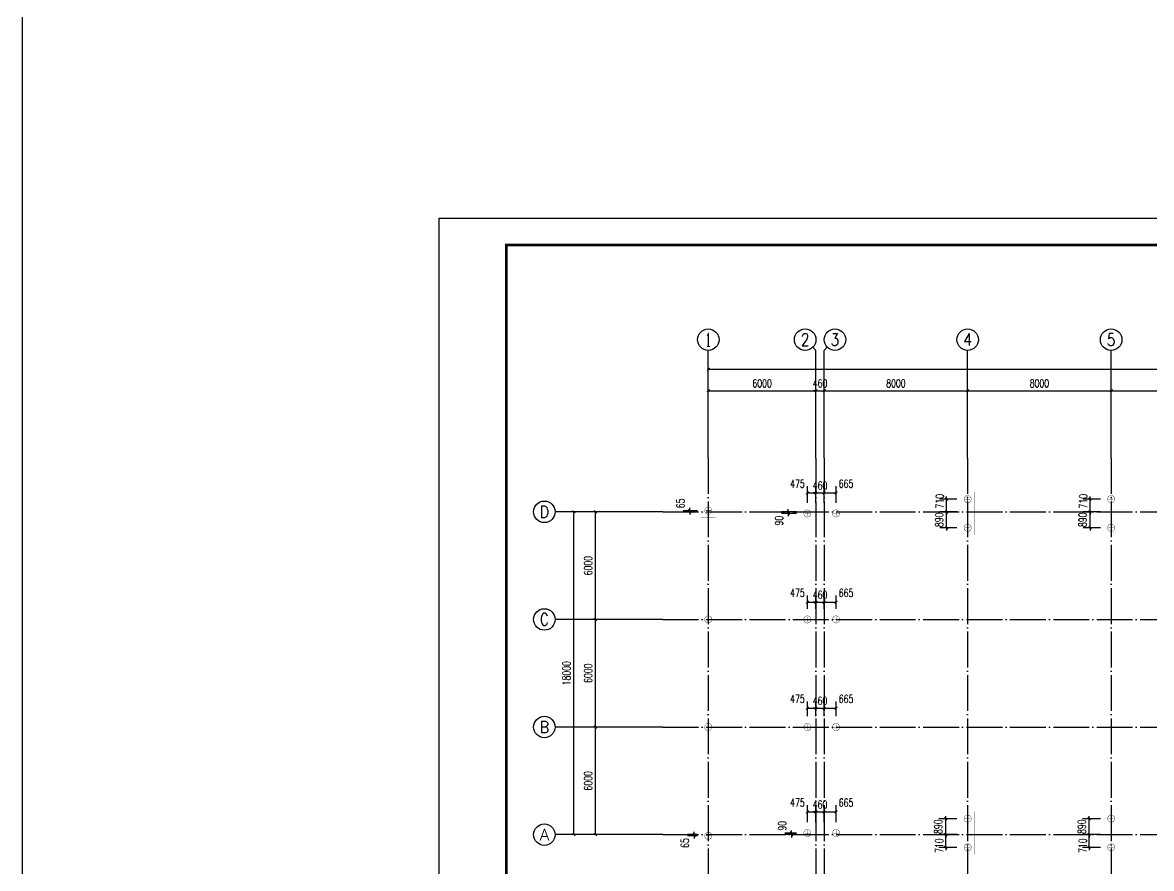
# Model space of a CAD drawing. Header units: millimetres. Extents: x 4533265 to 4958735, y 18976699 to 19555898.
# Drawn here: x 4533265 to 4596203, y 19432833 to 19479994 of the extents above; entities that cross this region are included whole.
import ezdxf
from ezdxf.enums import TextEntityAlignment as Align

# ---------------------------------------------------------------- set-up
doc = ezdxf.new("R2010")
doc.units = ezdxf.units.MM
doc.header["$LTSCALE"] = 1000
doc.header["$MEASUREMENT"] = 0
doc.linetypes.add('DASH', pattern=[0.35, 0.25, -0.1])
doc.linetypes.add('DOTE', pattern=[2.42, 2, -0.2, 0.02, -0.2])
doc.layers.get('Defpoints').update_dxf_attribs({"color": 1})
doc.layers.add('1506', color=2, linetype='Continuous', lineweight=18)
for name, color, linetype in [('1507', 6, 'Continuous'), ('3T_WOOD', 21, 'Continuous'), ('AXIS_TEXT', 7, 'Continuous'), ('AXIS_外部', 171, 'Continuous'), ('DOTE', 250, 'DOTE'), ('PUB_DIM', 161, 'Continuous'), ('TK', 4, 'Continuous')]:
    doc.layers.add(name, color=color, linetype=linetype)
doc.styles.add('_TCH_AXIS', font='COMPLEX', dxfattribs={"bigfont": 'GBCBIG'})
doc.styles.add('_TCH_DIM_T3', font='SIMPLEX', dxfattribs={"width": 0.705882, "bigfont": 'GBCBIG'})
doc.styles.add('COMPLEX', font='COMPLEX')
doc.dimstyles.new('_TCH_ARCH&&150', dxfattribs={"dimtxt": 446.25, "dimasz": 150, "dimexe": 375, "dimexo": 450, "dimgap": 189.375, "dimtad": 1, "dimdec": 0, "dimzin": 0, "dimdsep": 46, "dimtxsty": '_TCH_DIM_T3', "dimblk": 'ARCHTICK', "dimcen": 0.09, "dimclrt": 7, "dimazin": 2, "dimtfac": 1, "dimtdec": 0, "dimtix": 1, "dimtmove": 2, "dimatfit": 3, "dimfxl": 0, "dimtolj": 1, "dimtzin": 0, "dimarcsym": 0})

# ---------------------------------------------------------------- blocks, each defined once
blk = doc.blocks.new('GeYuanFrame_14610878', base_point=(18.76, 4.34))
at = {"layer": 'TK'}
blk.add_line((43.76, 414.34), (676.76, 414.34), dxfattribs=at)
blk.add_lwpolyline([(18.76, 424.34), (686.76, 424.34), (686.76, 4.34), (18.76, 4.34), (18.76, 424.34)], dxfattribs=at)
at = {"layer": 'TK', "const_width": 1}
blk.add_lwpolyline([(676.76, 414.34), (43.76, 414.34), (43.76, 14.34), (676.76, 14.34)], close=True, dxfattribs=at)
blk = doc.blocks.new('_ArchTick')
at = {"color": 0, "linetype": 'ByBlock', "const_width": 0.4}
blk.add_lwpolyline([(-0.5, -0.5), (0.5, 0.5)], dxfattribs=at)
blk = doc.blocks.new('*D380')
at = {"layer": 'Defpoints', "color": 0}
for p in [(4592732, 19434715), (4593807, 19434715), (4593807, 19434005)]:
    blk.add_point(p, dxfattribs=at)
at = {"layer": 'PUB_DIM', "color": 0, "lineweight": -2}
for p, q in [((4593357, 19434715), (4592357, 19434715)), ((4592732, 19434715), (4592732, 19434865)), ((4592732, 19434005), (4592732, 19434715)), ((4593357, 19434005), (4592357, 19434005)), ((4592732, 19434005), (4592732, 19433855))]:
    blk.add_line(p, q, dxfattribs=at)
at = {"layer": 'PUB_DIM', "color": 0, "lineweight": -2, "xscale": 150, "yscale": 150, "zscale": 150}
for p, rotation in [((4592732, 19434715), 270), ((4592732, 19434005), 90)]:
    blk.add_blockref('_ArchTick', p, dxfattribs=dict(at, rotation=rotation))
at = {"layer": 'PUB_DIM', "color": 7, "insert": (4592371, 19434099), "char_height": 446.2, "attachment_point": 5, "rotation": 90, "style": '_TCH_DIM_T3'}
blk.add_mtext('\\A1;710', dxfattribs=at)
blk = doc.blocks.new('*D381')
at = {"layer": 'Defpoints', "color": 0}
for p in [(4592732, 19435605), (4593807, 19435605), (4593807, 19434715)]:
    blk.add_point(p, dxfattribs=at)
at = {"layer": 'PUB_DIM', "color": 0, "lineweight": -2}
for p, q in [((4592732, 19435605), (4592732, 19435755)), ((4593357, 19435605), (4592357, 19435605)), ((4592732, 19434715), (4592732, 19435605)), ((4593357, 19434715), (4592357, 19434715)), ((4592732, 19434715), (4592732, 19434565))]:
    blk.add_line(p, q, dxfattribs=at)
at = {"layer": 'PUB_DIM', "color": 0, "lineweight": -2, "xscale": 150, "yscale": 150, "zscale": 150}
for p, rotation in [((4592732, 19435605), 270), ((4592732, 19434715), 90)]:
    blk.add_blockref('_ArchTick', p, dxfattribs=dict(at, rotation=rotation))
at = {"layer": 'PUB_DIM', "color": 7, "insert": (4592319, 19435160), "char_height": 446.2, "attachment_point": 5, "rotation": 90, "style": '_TCH_DIM_T3'}
blk.add_mtext('\\A1;890', dxfattribs=at)
blk = doc.blocks.new('*D382')
at = {"layer": 'Defpoints', "color": 0}
for p in [(4592781, 19452715), (4593807, 19452715), (4593807, 19451825)]:
    blk.add_point(p, dxfattribs=at)
at = {"layer": 'PUB_DIM', "color": 0, "lineweight": -2}
for p, q in [((4593357, 19452715), (4592406, 19452715)), ((4592781, 19452715), (4592781, 19452865)), ((4592781, 19451825), (4592781, 19452715)), ((4593357, 19451825), (4592406, 19451825)), ((4592781, 19451825), (4592781, 19451675))]:
    blk.add_line(p, q, dxfattribs=at)
at = {"layer": 'PUB_DIM', "color": 0, "lineweight": -2, "xscale": 150, "yscale": 150, "zscale": 150}
for p, rotation in [((4592781, 19452715), 270), ((4592781, 19451825), 90)]:
    blk.add_blockref('_ArchTick', p, dxfattribs=dict(at, rotation=rotation))
at = {"layer": 'PUB_DIM', "color": 7, "insert": (4592368, 19452270), "char_height": 446.2, "attachment_point": 5, "rotation": 90, "style": '_TCH_DIM_T3'}
blk.add_mtext('\\A1;890', dxfattribs=at)
blk = doc.blocks.new('*D383')
at = {"layer": 'Defpoints', "color": 0}
for p in [(4592781, 19453425), (4593807, 19453425), (4593807, 19452715)]:
    blk.add_point(p, dxfattribs=at)
at = {"layer": 'PUB_DIM', "color": 0, "lineweight": -2}
for p, q in [((4593357, 19453425), (4592406, 19453425)), ((4592781, 19453425), (4592781, 19453575)), ((4592781, 19452715), (4592781, 19453425)), ((4593357, 19452715), (4592406, 19452715)), ((4592781, 19452715), (4592781, 19452565))]:
    blk.add_line(p, q, dxfattribs=at)
at = {"layer": 'PUB_DIM', "color": 0, "lineweight": -2, "xscale": 150, "yscale": 150, "zscale": 150}
for p, rotation in [((4592781, 19453425), 270), ((4592781, 19452715), 90)]:
    blk.add_blockref('_ArchTick', p, dxfattribs=dict(at, rotation=rotation))
at = {"layer": 'PUB_DIM', "color": 7, "insert": (4592399, 19453308), "char_height": 446.2, "attachment_point": 5, "rotation": 90, "style": '_TCH_DIM_T3'}
blk.add_mtext('\\A1;710', dxfattribs=at)
blk = doc.blocks.new('*D384')
at = {"layer": 'Defpoints', "color": 0}
for p in [(4584732, 19434715), (4585807, 19434715), (4585807, 19434005)]:
    blk.add_point(p, dxfattribs=at)
at = {"layer": 'PUB_DIM', "color": 0, "lineweight": -2}
for p, q in [((4585357, 19434715), (4584357, 19434715)), ((4584732, 19434715), (4584732, 19434865)), ((4584732, 19434005), (4584732, 19434715)), ((4585357, 19434005), (4584357, 19434005)), ((4584732, 19434005), (4584732, 19433855))]:
    blk.add_line(p, q, dxfattribs=at)
at = {"layer": 'PUB_DIM', "color": 0, "lineweight": -2, "xscale": 150, "yscale": 150, "zscale": 150}
for p, rotation in [((4584732, 19434715), 270), ((4584732, 19434005), 90)]:
    blk.add_blockref('_ArchTick', p, dxfattribs=dict(at, rotation=rotation))
at = {"layer": 'PUB_DIM', "color": 7, "insert": (4584371, 19434099), "char_height": 446.2, "attachment_point": 5, "rotation": 90, "style": '_TCH_DIM_T3'}
blk.add_mtext('\\A1;710', dxfattribs=at)
blk = doc.blocks.new('*D385')
at = {"layer": 'Defpoints', "color": 0}
for p in [(4584732, 19435605), (4585807, 19435605), (4585807, 19434715)]:
    blk.add_point(p, dxfattribs=at)
at = {"layer": 'PUB_DIM', "color": 0, "lineweight": -2}
for p, q in [((4584732, 19435605), (4584732, 19435755)), ((4585357, 19435605), (4584357, 19435605)), ((4584732, 19434715), (4584732, 19435605)), ((4585357, 19434715), (4584357, 19434715)), ((4584732, 19434715), (4584732, 19434565))]:
    blk.add_line(p, q, dxfattribs=at)
at = {"layer": 'PUB_DIM', "color": 0, "lineweight": -2, "xscale": 150, "yscale": 150, "zscale": 150}
for p, rotation in [((4584732, 19435605), 270), ((4584732, 19434715), 90)]:
    blk.add_blockref('_ArchTick', p, dxfattribs=dict(at, rotation=rotation))
at = {"layer": 'PUB_DIM', "color": 7, "insert": (4584319, 19435160), "char_height": 446.2, "attachment_point": 5, "rotation": 90, "style": '_TCH_DIM_T3'}
blk.add_mtext('\\A1;890', dxfattribs=at)
blk = doc.blocks.new('*D386')
at = {"layer": 'Defpoints', "color": 0}
for p in [(4584781, 19452715), (4585807, 19452715), (4585807, 19451825)]:
    blk.add_point(p, dxfattribs=at)
at = {"layer": 'PUB_DIM', "color": 0, "lineweight": -2}
for p, q in [((4585357, 19452715), (4584406, 19452715)), ((4584781, 19452715), (4584781, 19452865)), ((4584781, 19451825), (4584781, 19452715)), ((4585357, 19451825), (4584406, 19451825)), ((4584781, 19451825), (4584781, 19451675))]:
    blk.add_line(p, q, dxfattribs=at)
at = {"layer": 'PUB_DIM', "color": 0, "lineweight": -2, "xscale": 150, "yscale": 150, "zscale": 150}
for p, rotation in [((4584781, 19452715), 270), ((4584781, 19451825), 90)]:
    blk.add_blockref('_ArchTick', p, dxfattribs=dict(at, rotation=rotation))
at = {"layer": 'PUB_DIM', "color": 7, "insert": (4584368, 19452270), "char_height": 446.2, "attachment_point": 5, "rotation": 90, "style": '_TCH_DIM_T3'}
blk.add_mtext('\\A1;890', dxfattribs=at)
blk = doc.blocks.new('*D387')
at = {"layer": 'Defpoints', "color": 0}
for p in [(4584781, 19453425), (4585807, 19453425), (4585807, 19452715)]:
    blk.add_point(p, dxfattribs=at)
at = {"layer": 'PUB_DIM', "color": 0, "lineweight": -2}
for p, q in [((4585357, 19453425), (4584406, 19453425)), ((4584781, 19453425), (4584781, 19453575)), ((4584781, 19452715), (4584781, 19453425)), ((4585357, 19452715), (4584406, 19452715)), ((4584781, 19452715), (4584781, 19452565))]:
    blk.add_line(p, q, dxfattribs=at)
at = {"layer": 'PUB_DIM', "color": 0, "lineweight": -2, "xscale": 150, "yscale": 150, "zscale": 150}
for p, rotation in [((4584781, 19453425), 270), ((4584781, 19452715), 90)]:
    blk.add_blockref('_ArchTick', p, dxfattribs=dict(at, rotation=rotation))
at = {"layer": 'PUB_DIM', "color": 7, "insert": (4584399, 19453308), "char_height": 446.2, "attachment_point": 5, "rotation": 90, "style": '_TCH_DIM_T3'}
blk.add_mtext('\\A1;710', dxfattribs=at)
blk = doc.blocks.new('*D388')
at = {"layer": 'Defpoints', "color": 0}
for p in [(4576138, 19434805), (4576872, 19434805), (4576872, 19434715)]:
    blk.add_point(p, dxfattribs=at)
at = {"layer": 'PUB_DIM', "color": 0, "lineweight": -2}
for p, q in [((4576422, 19434805), (4575763, 19434805)), ((4576422, 19434715), (4575763, 19434715)), ((4576138, 19434805), (4576138, 19434955)), ((4576138, 19434715), (4576138, 19434805)), ((4576138, 19434715), (4576138, 19434565))]:
    blk.add_line(p, q, dxfattribs=at)
at = {"layer": 'PUB_DIM', "color": 0, "lineweight": -2, "xscale": 150, "yscale": 150, "zscale": 150}
for p, rotation in [((4576138, 19434805), 270), ((4576138, 19434715), 90)]:
    blk.add_blockref('_ArchTick', p, dxfattribs=dict(at, rotation=rotation))
at = {"layer": 'PUB_DIM', "color": 7, "insert": (4575621, 19435210), "char_height": 446.2, "attachment_point": 5, "rotation": 90, "style": '_TCH_DIM_T3'}
blk.add_mtext('\\A1;90', dxfattribs=at)
blk = doc.blocks.new('*D389')
at = {"layer": 'Defpoints', "color": 0}
for p in [(4577497, 19435983), (4577022, 19434955), (4577497, 19434955)]:
    blk.add_point(p, dxfattribs=at)
at = {"layer": 'PUB_DIM', "color": 0, "lineweight": -2}
for p, q in [((4577022, 19435405), (4577022, 19436358)), ((4577497, 19435405), (4577497, 19436358)), ((4577022, 19435983), (4577497, 19435983))]:
    blk.add_line(p, q, dxfattribs=at)
at = {"layer": 'PUB_DIM', "color": 0, "lineweight": -2, "xscale": 150, "yscale": 150, "zscale": 150, "rotation": 180}
blk.add_blockref('_ArchTick', (4577022, 19435983), dxfattribs=at)
at = {"layer": 'PUB_DIM', "color": 0, "lineweight": -2, "xscale": 150, "yscale": 150, "zscale": 150}
blk.add_blockref('_ArchTick', (4577497, 19435983), dxfattribs=at)
at = {"layer": 'PUB_DIM', "color": 7, "insert": (4576467, 19436500), "char_height": 446.2, "attachment_point": 5, "style": '_TCH_DIM_T3'}
blk.add_mtext('\\A1;475', dxfattribs=at)
blk = doc.blocks.new('*D390')
at = {"layer": 'Defpoints', "color": 0}
for p in [(4577957, 19435983), (4577497, 19434955), (4577957, 19434955)]:
    blk.add_point(p, dxfattribs=at)
at = {"layer": 'PUB_DIM', "color": 0, "lineweight": -2}
for p, q in [((4577497, 19435405), (4577497, 19436358)), ((4577957, 19435405), (4577957, 19436358)), ((4577497, 19435983), (4577347, 19435983)), ((4577497, 19435983), (4577957, 19435983)), ((4577957, 19435983), (4578107, 19435983))]:
    blk.add_line(p, q, dxfattribs=at)
at = {"layer": 'PUB_DIM', "color": 0, "lineweight": -2, "xscale": 150, "yscale": 150, "zscale": 150}
blk.add_blockref('_ArchTick', (4577497, 19435983), dxfattribs=at)
at = {"layer": 'PUB_DIM', "color": 0, "lineweight": -2, "xscale": 150, "yscale": 150, "zscale": 150, "rotation": 180}
blk.add_blockref('_ArchTick', (4577957, 19435983), dxfattribs=at)
at = {"layer": 'PUB_DIM', "color": 7, "insert": (4577727, 19436395), "char_height": 446.2, "attachment_point": 5, "style": '_TCH_DIM_T3'}
blk.add_mtext('\\A1;460', dxfattribs=at)
blk = doc.blocks.new('*D391')
at = {"layer": 'Defpoints', "color": 0}
for p in [(4578622, 19435983), (4577957, 19434955), (4578622, 19434955)]:
    blk.add_point(p, dxfattribs=at)
at = {"layer": 'PUB_DIM', "color": 0, "lineweight": -2}
for p, q in [((4577957, 19435405), (4577957, 19436358)), ((4578622, 19435405), (4578622, 19436358)), ((4577957, 19435983), (4578622, 19435983))]:
    blk.add_line(p, q, dxfattribs=at)
at = {"layer": 'PUB_DIM', "color": 0, "lineweight": -2, "xscale": 150, "yscale": 150, "zscale": 150, "rotation": 180}
blk.add_blockref('_ArchTick', (4577957, 19435983), dxfattribs=at)
at = {"layer": 'PUB_DIM', "color": 0, "lineweight": -2, "xscale": 150, "yscale": 150, "zscale": 150}
blk.add_blockref('_ArchTick', (4578622, 19435983), dxfattribs=at)
at = {"layer": 'PUB_DIM', "color": 7, "insert": (4579177, 19436500), "char_height": 446.2, "attachment_point": 5, "style": '_TCH_DIM_T3'}
blk.add_mtext('\\A1;665', dxfattribs=at)
blk = doc.blocks.new('*D392')
at = {"layer": 'Defpoints', "color": 0}
for p in [(4577497, 19441765), (4577022, 19440865), (4577497, 19440865)]:
    blk.add_point(p, dxfattribs=at)
at = {"layer": 'PUB_DIM', "color": 0, "lineweight": -2}
for p, q in [((4577022, 19441315), (4577022, 19442140)), ((4577497, 19441315), (4577497, 19442140)), ((4577022, 19441765), (4577497, 19441765))]:
    blk.add_line(p, q, dxfattribs=at)
at = {"layer": 'PUB_DIM', "color": 0, "lineweight": -2, "xscale": 150, "yscale": 150, "zscale": 150, "rotation": 180}
blk.add_blockref('_ArchTick', (4577022, 19441765), dxfattribs=at)
at = {"layer": 'PUB_DIM', "color": 0, "lineweight": -2, "xscale": 150, "yscale": 150, "zscale": 150}
blk.add_blockref('_ArchTick', (4577497, 19441765), dxfattribs=at)
at = {"layer": 'PUB_DIM', "color": 7, "insert": (4576467, 19442282), "char_height": 446.2, "attachment_point": 5, "style": '_TCH_DIM_T3'}
blk.add_mtext('\\A1;475', dxfattribs=at)
blk = doc.blocks.new('*D393')
at = {"layer": 'Defpoints', "color": 0}
for p in [(4577957, 19441765), (4577497, 19440865), (4577957, 19440865)]:
    blk.add_point(p, dxfattribs=at)
at = {"layer": 'PUB_DIM', "color": 0, "lineweight": -2}
for p, q in [((4577497, 19441315), (4577497, 19442140)), ((4577957, 19441315), (4577957, 19442140)), ((4577497, 19441765), (4577347, 19441765)), ((4577497, 19441765), (4577957, 19441765)), ((4577957, 19441765), (4578107, 19441765))]:
    blk.add_line(p, q, dxfattribs=at)
at = {"layer": 'PUB_DIM', "color": 0, "lineweight": -2, "xscale": 150, "yscale": 150, "zscale": 150}
blk.add_blockref('_ArchTick', (4577497, 19441765), dxfattribs=at)
at = {"layer": 'PUB_DIM', "color": 0, "lineweight": -2, "xscale": 150, "yscale": 150, "zscale": 150, "rotation": 180}
blk.add_blockref('_ArchTick', (4577957, 19441765), dxfattribs=at)
at = {"layer": 'PUB_DIM', "color": 7, "insert": (4577727, 19442177), "char_height": 446.2, "attachment_point": 5, "style": '_TCH_DIM_T3'}
blk.add_mtext('\\A1;460', dxfattribs=at)
blk = doc.blocks.new('*D394')
at = {"layer": 'Defpoints', "color": 0}
for p in [(4578622, 19441765), (4577957, 19440865), (4578622, 19440865)]:
    blk.add_point(p, dxfattribs=at)
at = {"layer": 'PUB_DIM', "color": 0, "lineweight": -2}
for p, q in [((4577957, 19441315), (4577957, 19442140)), ((4578622, 19441315), (4578622, 19442140)), ((4577957, 19441765), (4578622, 19441765))]:
    blk.add_line(p, q, dxfattribs=at)
at = {"layer": 'PUB_DIM', "color": 0, "lineweight": -2, "xscale": 150, "yscale": 150, "zscale": 150, "rotation": 180}
blk.add_blockref('_ArchTick', (4577957, 19441765), dxfattribs=at)
at = {"layer": 'PUB_DIM', "color": 0, "lineweight": -2, "xscale": 150, "yscale": 150, "zscale": 150}
blk.add_blockref('_ArchTick', (4578622, 19441765), dxfattribs=at)
at = {"layer": 'PUB_DIM', "color": 7, "insert": (4579177, 19442282), "char_height": 446.2, "attachment_point": 5, "style": '_TCH_DIM_T3'}
blk.add_mtext('\\A1;665', dxfattribs=at)
blk = doc.blocks.new('*D395')
at = {"layer": 'Defpoints', "color": 0}
for p in [(4577497, 19447675), (4577022, 19446865), (4577497, 19446865)]:
    blk.add_point(p, dxfattribs=at)
at = {"layer": 'PUB_DIM', "color": 0, "lineweight": -2}
for p, q in [((4577022, 19447315), (4577022, 19448050)), ((4577022, 19447675), (4577497, 19447675)), ((4577497, 19447315), (4577497, 19448050))]:
    blk.add_line(p, q, dxfattribs=at)
at = {"layer": 'PUB_DIM', "color": 0, "lineweight": -2, "xscale": 150, "yscale": 150, "zscale": 150, "rotation": 180}
blk.add_blockref('_ArchTick', (4577022, 19447675), dxfattribs=at)
at = {"layer": 'PUB_DIM', "color": 0, "lineweight": -2, "xscale": 150, "yscale": 150, "zscale": 150}
blk.add_blockref('_ArchTick', (4577497, 19447675), dxfattribs=at)
at = {"layer": 'PUB_DIM', "color": 7, "insert": (4576467, 19448193), "char_height": 446.2, "attachment_point": 5, "style": '_TCH_DIM_T3'}
blk.add_mtext('\\A1;475', dxfattribs=at)
blk = doc.blocks.new('*D396')
at = {"layer": 'Defpoints', "color": 0}
for p in [(4577957, 19447675), (4577497, 19446865), (4577957, 19446865)]:
    blk.add_point(p, dxfattribs=at)
at = {"layer": 'PUB_DIM', "color": 0, "lineweight": -2}
for p, q in [((4577497, 19447675), (4577347, 19447675)), ((4577497, 19447315), (4577497, 19448050)), ((4577497, 19447675), (4577957, 19447675)), ((4577957, 19447315), (4577957, 19448050)), ((4577957, 19447675), (4578107, 19447675))]:
    blk.add_line(p, q, dxfattribs=at)
at = {"layer": 'PUB_DIM', "color": 0, "lineweight": -2, "xscale": 150, "yscale": 150, "zscale": 150}
blk.add_blockref('_ArchTick', (4577497, 19447675), dxfattribs=at)
at = {"layer": 'PUB_DIM', "color": 0, "lineweight": -2, "xscale": 150, "yscale": 150, "zscale": 150, "rotation": 180}
blk.add_blockref('_ArchTick', (4577957, 19447675), dxfattribs=at)
at = {"layer": 'PUB_DIM', "color": 7, "insert": (4577727, 19448088), "char_height": 446.2, "attachment_point": 5, "style": '_TCH_DIM_T3'}
blk.add_mtext('\\A1;460', dxfattribs=at)
blk = doc.blocks.new('*D397')
at = {"layer": 'Defpoints', "color": 0}
for p in [(4578622, 19447675), (4577957, 19446865), (4578622, 19446865)]:
    blk.add_point(p, dxfattribs=at)
at = {"layer": 'PUB_DIM', "color": 0, "lineweight": -2}
for p, q in [((4577957, 19447315), (4577957, 19448050)), ((4577957, 19447675), (4578622, 19447675)), ((4578622, 19447315), (4578622, 19448050))]:
    blk.add_line(p, q, dxfattribs=at)
at = {"layer": 'PUB_DIM', "color": 0, "lineweight": -2, "xscale": 150, "yscale": 150, "zscale": 150, "rotation": 180}
blk.add_blockref('_ArchTick', (4577957, 19447675), dxfattribs=at)
at = {"layer": 'PUB_DIM', "color": 0, "lineweight": -2, "xscale": 150, "yscale": 150, "zscale": 150}
blk.add_blockref('_ArchTick', (4578622, 19447675), dxfattribs=at)
at = {"layer": 'PUB_DIM', "color": 7, "insert": (4579177, 19448193), "char_height": 446.2, "attachment_point": 5, "style": '_TCH_DIM_T3'}
blk.add_mtext('\\A1;665', dxfattribs=at)
blk = doc.blocks.new('*D398')
at = {"layer": 'Defpoints', "color": 0}
for p in [(4577497, 19453768), (4577022, 19452775), (4577497, 19452775)]:
    blk.add_point(p, dxfattribs=at)
at = {"layer": 'PUB_DIM', "color": 0, "lineweight": -2}
for p, q in [((4577022, 19453225), (4577022, 19454143)), ((4577497, 19453225), (4577497, 19454143)), ((4577022, 19453768), (4577497, 19453768))]:
    blk.add_line(p, q, dxfattribs=at)
at = {"layer": 'PUB_DIM', "color": 0, "lineweight": -2, "xscale": 150, "yscale": 150, "zscale": 150, "rotation": 180}
blk.add_blockref('_ArchTick', (4577022, 19453768), dxfattribs=at)
at = {"layer": 'PUB_DIM', "color": 0, "lineweight": -2, "xscale": 150, "yscale": 150, "zscale": 150}
blk.add_blockref('_ArchTick', (4577497, 19453768), dxfattribs=at)
at = {"layer": 'PUB_DIM', "color": 7, "insert": (4576467, 19454285), "char_height": 446.2, "attachment_point": 5, "style": '_TCH_DIM_T3'}
blk.add_mtext('\\A1;475', dxfattribs=at)
blk = doc.blocks.new('*D399')
at = {"layer": 'Defpoints', "color": 0}
for p in [(4577957, 19453768), (4577497, 19452775), (4577957, 19452775)]:
    blk.add_point(p, dxfattribs=at)
at = {"layer": 'PUB_DIM', "color": 0, "lineweight": -2}
for p, q in [((4577497, 19453225), (4577497, 19454143)), ((4577957, 19453225), (4577957, 19454143)), ((4577497, 19453768), (4577347, 19453768)), ((4577497, 19453768), (4577957, 19453768)), ((4577957, 19453768), (4578107, 19453768))]:
    blk.add_line(p, q, dxfattribs=at)
at = {"layer": 'PUB_DIM', "color": 0, "lineweight": -2, "xscale": 150, "yscale": 150, "zscale": 150}
blk.add_blockref('_ArchTick', (4577497, 19453768), dxfattribs=at)
at = {"layer": 'PUB_DIM', "color": 0, "lineweight": -2, "xscale": 150, "yscale": 150, "zscale": 150, "rotation": 180}
blk.add_blockref('_ArchTick', (4577957, 19453768), dxfattribs=at)
at = {"layer": 'PUB_DIM', "color": 7, "insert": (4577727, 19454180), "char_height": 446.2, "attachment_point": 5, "style": '_TCH_DIM_T3'}
blk.add_mtext('\\A1;460', dxfattribs=at)
blk = doc.blocks.new('*D400')
at = {"layer": 'Defpoints', "color": 0}
for p in [(4578622, 19453768), (4577957, 19452775), (4578622, 19452775)]:
    blk.add_point(p, dxfattribs=at)
at = {"layer": 'PUB_DIM', "color": 0, "lineweight": -2}
for p, q in [((4577957, 19453225), (4577957, 19454143)), ((4578622, 19453225), (4578622, 19454143)), ((4577957, 19453768), (4578622, 19453768))]:
    blk.add_line(p, q, dxfattribs=at)
at = {"layer": 'PUB_DIM', "color": 0, "lineweight": -2, "xscale": 150, "yscale": 150, "zscale": 150, "rotation": 180}
blk.add_blockref('_ArchTick', (4577957, 19453768), dxfattribs=at)
at = {"layer": 'PUB_DIM', "color": 0, "lineweight": -2, "xscale": 150, "yscale": 150, "zscale": 150}
blk.add_blockref('_ArchTick', (4578622, 19453768), dxfattribs=at)
at = {"layer": 'PUB_DIM', "color": 7, "insert": (4579177, 19454285), "char_height": 446.2, "attachment_point": 5, "style": '_TCH_DIM_T3'}
blk.add_mtext('\\A1;665', dxfattribs=at)
blk = doc.blocks.new('*D401')
at = {"layer": 'Defpoints', "color": 0}
for p in [(4575959, 19452715), (4576872, 19452715), (4576872, 19452625)]:
    blk.add_point(p, dxfattribs=at)
at = {"layer": 'PUB_DIM', "color": 0, "lineweight": -2}
for p, q in [((4576422, 19452715), (4575584, 19452715)), ((4575959, 19452715), (4575959, 19452865)), ((4575959, 19452625), (4575959, 19452715)), ((4576422, 19452625), (4575584, 19452625)), ((4575959, 19452625), (4575959, 19452475))]:
    blk.add_line(p, q, dxfattribs=at)
at = {"layer": 'PUB_DIM', "color": 0, "lineweight": -2, "xscale": 150, "yscale": 150, "zscale": 150}
for p, rotation in [((4575959, 19452715), 270), ((4575959, 19452625), 90)]:
    blk.add_blockref('_ArchTick', p, dxfattribs=dict(at, rotation=rotation))
at = {"layer": 'PUB_DIM', "color": 7, "insert": (4575441, 19452220), "char_height": 446.2, "attachment_point": 5, "rotation": 90, "style": '_TCH_DIM_T3'}
blk.add_mtext('\\A1;90', dxfattribs=at)
blk = doc.blocks.new('*D402')
at = {"layer": 'Defpoints', "color": 0}
for p in [(4570463, 19452780), (4571347, 19452780), (4571347, 19452715)]:
    blk.add_point(p, dxfattribs=at)
at = {"layer": 'PUB_DIM', "color": 0, "lineweight": -2}
for p, q in [((4570897, 19452780), (4570088, 19452780)), ((4570897, 19452715), (4570088, 19452715)), ((4570463, 19452780), (4570463, 19452930)), ((4570463, 19452715), (4570463, 19452780)), ((4570463, 19452715), (4570463, 19452565))]:
    blk.add_line(p, q, dxfattribs=at)
at = {"layer": 'PUB_DIM', "color": 0, "lineweight": -2, "xscale": 150, "yscale": 150, "zscale": 150}
for p, rotation in [((4570463, 19452780), 270), ((4570463, 19452715), 90)]:
    blk.add_blockref('_ArchTick', p, dxfattribs=dict(at, rotation=rotation))
at = {"layer": 'PUB_DIM', "color": 7, "insert": (4569945, 19453185), "char_height": 446.2, "attachment_point": 5, "rotation": 90, "style": '_TCH_DIM_T3'}
blk.add_mtext('\\A1;65', dxfattribs=at)
blk = doc.blocks.new('*D403')
at = {"layer": 'Defpoints', "color": 0}
for p in [(4570706, 19434715), (4571347, 19434715), (4571347, 19434650)]:
    blk.add_point(p, dxfattribs=at)
at = {"layer": 'PUB_DIM', "color": 0, "lineweight": -2}
for p, q in [((4570897, 19434715), (4570331, 19434715)), ((4570897, 19434650), (4570331, 19434650)), ((4570706, 19434715), (4570706, 19434865)), ((4570706, 19434650), (4570706, 19434715)), ((4570706, 19434650), (4570706, 19434500))]:
    blk.add_line(p, q, dxfattribs=at)
at = {"layer": 'PUB_DIM', "color": 0, "lineweight": -2, "xscale": 150, "yscale": 150, "zscale": 150}
for p, rotation in [((4570706, 19434715), 270), ((4570706, 19434650), 90)]:
    blk.add_blockref('_ArchTick', p, dxfattribs=dict(at, rotation=rotation))
at = {"layer": 'PUB_DIM', "color": 7, "insert": (4570189, 19434245), "char_height": 446.2, "attachment_point": 5, "rotation": 90, "style": '_TCH_DIM_T3'}
blk.add_mtext('\\A1;65', dxfattribs=at)
blk = doc.blocks.new('*D404')
at = {"layer": 'AXIS_外部', "color": 0, "lineweight": -2}
for p, q in [((4571497, 19456165), (4571497, 19459840)), ((4577497, 19456165), (4577497, 19459840)), ((4571497, 19459465), (4577497, 19459465))]:
    blk.add_line(p, q, dxfattribs=at)
at = {"layer": 'Defpoints', "color": 0}
for p in [(4577497, 19459465), (4571497, 19455715), (4577497, 19455715)]:
    blk.add_point(p, dxfattribs=at)
at = {"layer": 'AXIS_外部', "color": 0, "lineweight": -2, "xscale": 150, "yscale": 150, "zscale": 150, "rotation": 180}
blk.add_blockref('_ArchTick', (4571497, 19459465), dxfattribs=at)
at = {"layer": 'AXIS_外部', "color": 0, "lineweight": -2, "xscale": 150, "yscale": 150, "zscale": 150}
blk.add_blockref('_ArchTick', (4577497, 19459465), dxfattribs=at)
at = {"layer": 'AXIS_外部', "color": 7, "insert": (4574497, 19459878), "char_height": 446.2, "attachment_point": 5, "style": '_TCH_DIM_T3'}
blk.add_mtext('\\A1;6000', dxfattribs=at)
blk = doc.blocks.new('*D405')
at = {"layer": 'AXIS_外部', "color": 0, "lineweight": -2}
for p, q in [((4577497, 19456165), (4577497, 19459840)), ((4577957, 19456165), (4577957, 19459840)), ((4577497, 19459465), (4577347, 19459465)), ((4577497, 19459465), (4577957, 19459465)), ((4577957, 19459465), (4578107, 19459465))]:
    blk.add_line(p, q, dxfattribs=at)
at = {"layer": 'Defpoints', "color": 0}
for p in [(4577957, 19459465), (4577497, 19455715), (4577957, 19455715)]:
    blk.add_point(p, dxfattribs=at)
at = {"layer": 'AXIS_外部', "color": 0, "lineweight": -2, "xscale": 150, "yscale": 150, "zscale": 150}
blk.add_blockref('_ArchTick', (4577497, 19459465), dxfattribs=at)
at = {"layer": 'AXIS_外部', "color": 0, "lineweight": -2, "xscale": 150, "yscale": 150, "zscale": 150, "rotation": 180}
blk.add_blockref('_ArchTick', (4577957, 19459465), dxfattribs=at)
at = {"layer": 'AXIS_外部', "color": 7, "insert": (4577727, 19459878), "char_height": 446.2, "attachment_point": 5, "style": '_TCH_DIM_T3'}
blk.add_mtext('\\A1;460', dxfattribs=at)
blk = doc.blocks.new('*D406')
at = {"layer": 'AXIS_外部', "color": 0, "lineweight": -2}
for p, q in [((4577957, 19456165), (4577957, 19459840)), ((4585957, 19456165), (4585957, 19459840)), ((4577957, 19459465), (4585957, 19459465))]:
    blk.add_line(p, q, dxfattribs=at)
at = {"layer": 'Defpoints', "color": 0}
for p in [(4585957, 19459465), (4577957, 19455715), (4585957, 19455715)]:
    blk.add_point(p, dxfattribs=at)
at = {"layer": 'AXIS_外部', "color": 0, "lineweight": -2, "xscale": 150, "yscale": 150, "zscale": 150, "rotation": 180}
blk.add_blockref('_ArchTick', (4577957, 19459465), dxfattribs=at)
at = {"layer": 'AXIS_外部', "color": 0, "lineweight": -2, "xscale": 150, "yscale": 150, "zscale": 150}
blk.add_blockref('_ArchTick', (4585957, 19459465), dxfattribs=at)
at = {"layer": 'AXIS_外部', "color": 7, "insert": (4581957, 19459878), "char_height": 446.2, "attachment_point": 5, "style": '_TCH_DIM_T3'}
blk.add_mtext('\\A1;8000', dxfattribs=at)
blk = doc.blocks.new('*D407')
at = {"layer": 'AXIS_外部', "color": 0, "lineweight": -2}
for p, q in [((4585957, 19456165), (4585957, 19459840)), ((4593957, 19456165), (4593957, 19459840)), ((4585957, 19459465), (4593957, 19459465))]:
    blk.add_line(p, q, dxfattribs=at)
at = {"layer": 'Defpoints', "color": 0}
for p in [(4593957, 19459465), (4585957, 19455715), (4593957, 19455715)]:
    blk.add_point(p, dxfattribs=at)
at = {"layer": 'AXIS_外部', "color": 0, "lineweight": -2, "xscale": 150, "yscale": 150, "zscale": 150, "rotation": 180}
blk.add_blockref('_ArchTick', (4585957, 19459465), dxfattribs=at)
at = {"layer": 'AXIS_外部', "color": 0, "lineweight": -2, "xscale": 150, "yscale": 150, "zscale": 150}
blk.add_blockref('_ArchTick', (4593957, 19459465), dxfattribs=at)
at = {"layer": 'AXIS_外部', "color": 7, "insert": (4589957, 19459878), "char_height": 446.2, "attachment_point": 5, "style": '_TCH_DIM_T3'}
blk.add_mtext('\\A1;8000', dxfattribs=at)
blk = doc.blocks.new('*D408')
at = {"layer": 'AXIS_外部', "color": 0, "lineweight": -2}
for p, q in [((4593957, 19456165), (4593957, 19459840)), ((4601957, 19456165), (4601957, 19459840)), ((4593957, 19459465), (4601957, 19459465))]:
    blk.add_line(p, q, dxfattribs=at)
at = {"layer": 'Defpoints', "color": 0}
for p in [(4601957, 19459465), (4593957, 19455715), (4601957, 19455715)]:
    blk.add_point(p, dxfattribs=at)
at = {"layer": 'AXIS_外部', "color": 0, "lineweight": -2, "xscale": 150, "yscale": 150, "zscale": 150, "rotation": 180}
blk.add_blockref('_ArchTick', (4593957, 19459465), dxfattribs=at)
at = {"layer": 'AXIS_外部', "color": 0, "lineweight": -2, "xscale": 150, "yscale": 150, "zscale": 150}
blk.add_blockref('_ArchTick', (4601957, 19459465), dxfattribs=at)
at = {"layer": 'AXIS_外部', "color": 7, "insert": (4597957, 19459878), "char_height": 446.2, "attachment_point": 5, "style": '_TCH_DIM_T3'}
blk.add_mtext('\\A1;8000', dxfattribs=at)
blk = doc.blocks.new('*D413')
at = {"layer": 'AXIS_外部', "color": 0, "lineweight": -2}
for p, q in [((4571497, 19456165), (4571497, 19461040)), ((4633957, 19456165), (4633957, 19461040)), ((4571497, 19460665), (4633957, 19460665))]:
    blk.add_line(p, q, dxfattribs=at)
at = {"layer": 'Defpoints', "color": 0}
for p in [(4633957, 19460665), (4571497, 19455715), (4633957, 19455715)]:
    blk.add_point(p, dxfattribs=at)
at = {"layer": 'AXIS_外部', "color": 0, "lineweight": -2, "xscale": 150, "yscale": 150, "zscale": 150, "rotation": 180}
blk.add_blockref('_ArchTick', (4571497, 19460665), dxfattribs=at)
at = {"layer": 'AXIS_外部', "color": 0, "lineweight": -2, "xscale": 150, "yscale": 150, "zscale": 150}
blk.add_blockref('_ArchTick', (4633957, 19460665), dxfattribs=at)
at = {"layer": 'AXIS_外部', "color": 7, "insert": (4602727, 19461078), "char_height": 446.2, "attachment_point": 5, "style": '_TCH_DIM_T3'}
blk.add_mtext('\\A1;62460', dxfattribs=at)
blk = doc.blocks.new('*D418')
at = {"layer": 'AXIS_外部', "color": 0, "lineweight": -2}
for p, q in [((4568507, 19440715), (4564832, 19440715)), ((4565207, 19434715), (4565207, 19440715)), ((4568507, 19434715), (4564832, 19434715))]:
    blk.add_line(p, q, dxfattribs=at)
at = {"layer": 'Defpoints', "color": 0}
for p in [(4565207, 19440715), (4568957, 19440715), (4568957, 19434715)]:
    blk.add_point(p, dxfattribs=at)
at = {"layer": 'AXIS_外部', "color": 0, "lineweight": -2, "xscale": 150, "yscale": 150, "zscale": 150}
for p, rotation in [((4565207, 19440715), 90), ((4565207, 19434715), 270)]:
    blk.add_blockref('_ArchTick', p, dxfattribs=dict(at, rotation=rotation))
at = {"layer": 'AXIS_外部', "color": 7, "insert": (4564795, 19437715), "char_height": 446.2, "attachment_point": 5, "rotation": 90, "style": '_TCH_DIM_T3'}
blk.add_mtext('\\A1;6000', dxfattribs=at)
blk = doc.blocks.new('*D419')
at = {"layer": 'AXIS_外部', "color": 0, "lineweight": -2}
for p, q in [((4568507, 19446715), (4564832, 19446715)), ((4565207, 19440715), (4565207, 19446715)), ((4568507, 19440715), (4564832, 19440715))]:
    blk.add_line(p, q, dxfattribs=at)
at = {"layer": 'Defpoints', "color": 0}
for p in [(4565207, 19446715), (4568957, 19446715), (4568957, 19440715)]:
    blk.add_point(p, dxfattribs=at)
at = {"layer": 'AXIS_外部', "color": 0, "lineweight": -2, "xscale": 150, "yscale": 150, "zscale": 150}
for p, rotation in [((4565207, 19446715), 90), ((4565207, 19440715), 270)]:
    blk.add_blockref('_ArchTick', p, dxfattribs=dict(at, rotation=rotation))
at = {"layer": 'AXIS_外部', "color": 7, "insert": (4564795, 19443715), "char_height": 446.2, "attachment_point": 5, "rotation": 90, "style": '_TCH_DIM_T3'}
blk.add_mtext('\\A1;6000', dxfattribs=at)
blk = doc.blocks.new('*D420')
at = {"layer": 'AXIS_外部', "color": 0, "lineweight": -2}
for p, q in [((4568507, 19452715), (4564832, 19452715)), ((4565207, 19446715), (4565207, 19452715)), ((4568507, 19446715), (4564832, 19446715))]:
    blk.add_line(p, q, dxfattribs=at)
at = {"layer": 'Defpoints', "color": 0}
for p in [(4565207, 19452715), (4568957, 19452715), (4568957, 19446715)]:
    blk.add_point(p, dxfattribs=at)
at = {"layer": 'AXIS_外部', "color": 0, "lineweight": -2, "xscale": 150, "yscale": 150, "zscale": 150}
for p, rotation in [((4565207, 19452715), 90), ((4565207, 19446715), 270)]:
    blk.add_blockref('_ArchTick', p, dxfattribs=dict(at, rotation=rotation))
at = {"layer": 'AXIS_外部', "color": 7, "insert": (4564795, 19449715), "char_height": 446.2, "attachment_point": 5, "rotation": 90, "style": '_TCH_DIM_T3'}
blk.add_mtext('\\A1;6000', dxfattribs=at)
blk = doc.blocks.new('*D421')
at = {"layer": 'AXIS_外部', "color": 0, "lineweight": -2}
for p, q in [((4568507, 19452715), (4563632, 19452715)), ((4564007, 19434715), (4564007, 19452715)), ((4568507, 19434715), (4563632, 19434715))]:
    blk.add_line(p, q, dxfattribs=at)
at = {"layer": 'Defpoints', "color": 0}
for p in [(4564007, 19452715), (4568957, 19452715), (4568957, 19434715)]:
    blk.add_point(p, dxfattribs=at)
at = {"layer": 'AXIS_外部', "color": 0, "lineweight": -2, "xscale": 150, "yscale": 150, "zscale": 150}
for p, rotation in [((4564007, 19452715), 90), ((4564007, 19434715), 270)]:
    blk.add_blockref('_ArchTick', p, dxfattribs=dict(at, rotation=rotation))
at = {"layer": 'AXIS_外部', "color": 7, "insert": (4563595, 19443715), "char_height": 446.2, "attachment_point": 5, "rotation": 90, "style": '_TCH_DIM_T3'}
blk.add_mtext('\\A1;18000', dxfattribs=at)
blk = doc.blocks.new('_AXISO')
blk.add_circle((0, 0), 0.5)
at = {"layer": 'AXIS_TEXT', "style": 'COMPLEX', "width": 1.041667}
blk.add_attdef('A', text='', height=0.56, dxfattribs=at).set_placement((-0.25, -0.28), (0.25, -0.28), align=Align.FIT)

msp = doc.modelspace()

# ---------------------------------------------------------------- linework, layer by layer
at = {"layer": '1506', "color": 8, "linetype": 'DASH', "ltscale": 0.666667, "const_width": 1}
for points in [[(4585557, 19451425.3), (4585557, 19453825.3), (4586357, 19453825.3), (4586357, 19451425.3), (4585557, 19451425.3)], [(4593557, 19451425.3), (4593557, 19453825.3), (4594357, 19453825.3), (4594357, 19451425.3), (4593557, 19451425.3)], [(4579022, 19452225.3), (4576622, 19452225.3), (4576622, 19453025.3), (4579022, 19453025.3), (4579022, 19452225.3)], [(4579022, 19446315.3), (4576622, 19446315.3), (4576622, 19447115.3), (4579022, 19447115.3), (4579022, 19446315.3)], [(4579022, 19440315.3), (4576622, 19440315.3), (4576622, 19441115.3), (4579022, 19441115.3), (4579022, 19440315.3)], [(4585557, 19433605.3), (4585557, 19436005.3), (4586357, 19436005.3), (4586357, 19433605.3), (4585557, 19433605.3)], [(4593557, 19433605.3), (4593557, 19436005.3), (4594357, 19436005.3), (4594357, 19433605.3), (4593557, 19433605.3)], [(4579022, 19434405.3), (4576622, 19434405.3), (4576622, 19435205.3), (4579022, 19435205.3), (4579022, 19434405.3)]]:
    msp.add_lwpolyline(points, dxfattribs=at)
for points in [[(4571097, 19452380.3), (4571097, 19453180.3), (4571897, 19453180.3), (4571897, 19452380.3)], [(4571097, 19446315.3), (4571097, 19447115.3), (4571897, 19447115.3), (4571897, 19446315.3)], [(4571097, 19440315.3), (4571097, 19441115.3), (4571897, 19441115.3), (4571897, 19440315.3)], [(4571097, 19434250.3), (4571097, 19435050.3), (4571897, 19435050.3), (4571897, 19434250.3)]]:
    msp.add_lwpolyline(points, close=True, dxfattribs=at)
at = {"layer": '1507', "color": 4, "linetype": 'DASH', "const_width": 20}
for points in [[(4586157, 19453425.3, 1), (4585757, 19453425.3)], [(4585757, 19453425.3, 1), (4586157, 19453425.3)], [(4594157, 19453425.3, 1), (4593757, 19453425.3)], [(4593757, 19453425.3, 1), (4594157, 19453425.3)], [(4571497, 19452980.3, 1), (4571497, 19452580.3)], [(4571497, 19452580.3, 1), (4571497, 19452980.3)], [(4577022, 19452825.3, 1), (4577022, 19452425.3)], [(4577022, 19452425.3, 1), (4577022, 19452825.3)], [(4578622, 19452825.3, 1), (4578622, 19452425.3)], [(4578622, 19452425.3, 1), (4578622, 19452825.3)], [(4586157, 19451825.3, 1), (4585757, 19451825.3)], [(4585757, 19451825.3, 1), (4586157, 19451825.3)], [(4594157, 19451825.3, 1), (4593757, 19451825.3)], [(4593757, 19451825.3, 1), (4594157, 19451825.3)], [(4571497, 19446915.3, 1), (4571497, 19446515.3)], [(4571497, 19446515.3, 1), (4571497, 19446915.3)], [(4577022, 19446915.3, 1), (4577022, 19446515.3)], [(4577022, 19446515.3, 1), (4577022, 19446915.3)], [(4578622, 19446915.3, 1), (4578622, 19446515.3)], [(4578622, 19446515.3, 1), (4578622, 19446915.3)], [(4571497, 19440915.3, 1), (4571497, 19440515.3)], [(4571497, 19440515.3, 1), (4571497, 19440915.3)], [(4577022, 19440915.3, 1), (4577022, 19440515.3)], [(4577022, 19440515.3, 1), (4577022, 19440915.3)], [(4578622, 19440915.3, 1), (4578622, 19440515.3)], [(4578622, 19440515.3, 1), (4578622, 19440915.3)], [(4586157, 19435605.3, 1), (4585757, 19435605.3)], [(4594157, 19435605.3, 1), (4593757, 19435605.3)], [(4585757, 19435605.3, 1), (4586157, 19435605.3)], [(4593757, 19435605.3, 1), (4594157, 19435605.3)], [(4571497, 19434850.3, 1), (4571497, 19434450.3)], [(4571497, 19434450.3, 1), (4571497, 19434850.3)], [(4577022, 19435005.3, 1), (4577022, 19434605.3)], [(4577022, 19434605.3, 1), (4577022, 19435005.3)], [(4578622, 19435005.3, 1), (4578622, 19434605.3)], [(4578622, 19434605.3, 1), (4578622, 19435005.3)], [(4586157, 19434005.3, 1), (4585757, 19434005.3)], [(4585757, 19434005.3, 1), (4586157, 19434005.3)], [(4594157, 19434005.3, 1), (4593757, 19434005.3)], [(4593757, 19434005.3, 1), (4594157, 19434005.3)]]:
    msp.add_lwpolyline(points, format="xyb", dxfattribs=at)
for points in [[(4586107, 19453425.3), (4585807, 19453425.3)], [(4585957, 19453275.3), (4585957, 19453575.3)], [(4594107, 19453425.3), (4593807, 19453425.3)], [(4593957, 19453275.3), (4593957, 19453575.3)], [(4571647, 19452780.3), (4571347, 19452780.3)], [(4571497, 19452930.3), (4571497, 19452630.3)], [(4577022, 19452775.3), (4577022, 19452475.3)], [(4578622, 19452775.3), (4578622, 19452475.3)], [(4577172, 19452625.3), (4576872, 19452625.3)], [(4578772, 19452625.3), (4578472, 19452625.3)], [(4586107, 19451825.3), (4585807, 19451825.3)], [(4585957, 19451675.3), (4585957, 19451975.3)], [(4594107, 19451825.3), (4593807, 19451825.3)], [(4593957, 19451675.3), (4593957, 19451975.3)], [(4571647, 19446715.3), (4571347, 19446715.3)], [(4571497, 19446865.3), (4571497, 19446565.3)], [(4577172, 19446715.3), (4576872, 19446715.3)], [(4577022, 19446865.3), (4577022, 19446565.3)], [(4578772, 19446715.3), (4578472, 19446715.3)], [(4578622, 19446865.3), (4578622, 19446565.3)], [(4571497, 19440865.3), (4571497, 19440565.3)], [(4577022, 19440865.3), (4577022, 19440565.3)], [(4578622, 19440865.3), (4578622, 19440565.3)], [(4571647, 19440715.3), (4571347, 19440715.3)], [(4577172, 19440715.3), (4576872, 19440715.3)], [(4578772, 19440715.3), (4578472, 19440715.3)], [(4585957, 19435455.3), (4585957, 19435755.3)], [(4593957, 19435455.3), (4593957, 19435755.3)], [(4586107, 19435605.3), (4585807, 19435605.3)], [(4594107, 19435605.3), (4593807, 19435605.3)], [(4571647, 19434650.3), (4571347, 19434650.3)], [(4571497, 19434800.3), (4571497, 19434500.3)], [(4577172, 19434805.3), (4576872, 19434805.3)], [(4577022, 19434955.3), (4577022, 19434655.3)], [(4578772, 19434805.3), (4578472, 19434805.3)], [(4578622, 19434955.3), (4578622, 19434655.3)], [(4586107, 19434005.3), (4585807, 19434005.3)], [(4585957, 19433855.3), (4585957, 19434155.3)], [(4594107, 19434005.3), (4593807, 19434005.3)], [(4593957, 19433855.3), (4593957, 19434155.3)]]:
    msp.add_lwpolyline(points, dxfattribs=at)
at = {"layer": '3T_WOOD'}
msp.add_lwpolyline([(4533265.4, 19555897.6), (4958734.8, 19555897.6), (4958734.8, 18976699), (4533265.4, 18976699)], close=True, dxfattribs=at)
at = {"layer": 'AXIS_外部'}
for p, q in [((4571497, 19455715.3), (4571497, 19461715.3)), ((4577321.3, 19461891), (4577497, 19461715.3)), ((4577497, 19455715.3), (4577497, 19461715.3)), ((4578132.8, 19461891), (4577957, 19461715.3)), ((4577957, 19455715.3), (4577957, 19461715.3)), ((4585957, 19455715.3), (4585957, 19461715.3)), ((4593957, 19455715.3), (4593957, 19461715.3)), ((4568957, 19452715.3), (4562957, 19452715.3)), ((4568957, 19446715.3), (4562957, 19446715.3)), ((4568957, 19440715.3), (4562957, 19440715.3)), ((4568957, 19434715.3), (4562957, 19434715.3))]:
    msp.add_line(p, q, dxfattribs=at)
at = {"layer": 'DOTE'}
for p, q in [((4571497, 19455715.3), (4571497, 19431715.3)), ((4577497, 19455715.3), (4577497, 19431715.3)), ((4577957, 19455715.3), (4577957, 19431715.3)), ((4585957, 19455715.3), (4585957, 19431715.3)), ((4593957, 19455715.3), (4593957, 19431715.3)), ((4568957, 19452715.3), (4636957, 19452715.3)), ((4568957, 19446715.3), (4636957, 19446715.3)), ((4568957, 19440715.3), (4636957, 19440715.3)), ((4568957, 19434715.3), (4636957, 19434715.3))]:
    msp.add_line(p, q, dxfattribs=at)

# ---------------------------------------------------------------- block references
at = {"layer": '3T_WOOD', "xscale": 150, "yscale": 150, "zscale": 150}
msp.add_blockref('GeYuanFrame_14610878', (4556484.4, 19406089.4), dxfattribs=at)
at = {"layer": 'AXIS_外部'}
ref = msp.add_blockref('_AXISO', (4571497, 19462315.3), dxfattribs=dict(at, xscale=1200, yscale=1200, zscale=1200))
ref.add_attrib('A', '1', dxfattribs={"layer": 'AXIS_TEXT', "height": 772.1, "style": '_TCH_AXIS'}).set_placement((4571331.6, 19461929.3), (4571662.5, 19461929.3), align=Align.FIT)
ref = msp.add_blockref('_AXISO', (4576897, 19462315.3), dxfattribs=dict(at, xscale=1200, yscale=1200, zscale=1200))
ref.add_attrib('A', '2', dxfattribs={"layer": 'AXIS_TEXT', "height": 698.9, "style": '_TCH_AXIS'}).set_placement((4576664, 19461965.8), (4577130, 19461965.8), align=Align.FIT)
ref = msp.add_blockref('_AXISO', (4578557, 19462315.3), dxfattribs=dict(at, xscale=1200, yscale=1200, zscale=1200))
ref.add_attrib('A', '3', dxfattribs={"layer": 'AXIS_TEXT', "height": 698.9, "style": '_TCH_AXIS'}).set_placement((4578324, 19461965.8), (4578790, 19461965.8), align=Align.FIT)
ref = msp.add_blockref('_AXISO', (4585957, 19462315.3), dxfattribs=dict(at, xscale=1200, yscale=1200, zscale=1200))
ref.add_attrib('A', '4', dxfattribs={"layer": 'AXIS_TEXT', "height": 668.2, "style": '_TCH_AXIS'}).set_placement((4585702.5, 19461981.2), (4586211.6, 19461981.2), align=Align.FIT)
ref = msp.add_blockref('_AXISO', (4593957, 19462315.3), dxfattribs=dict(at, xscale=1200, yscale=1200, zscale=1200))
ref.add_attrib('A', '5', dxfattribs={"layer": 'AXIS_TEXT', "height": 698.9, "style": '_TCH_AXIS'}).set_placement((4593724, 19461965.8), (4594190, 19461965.8), align=Align.FIT)
ref = msp.add_blockref('_AXISO', (4562357, 19452715.3), dxfattribs=dict(at, xscale=1200, yscale=1200, zscale=1200))
ref.add_attrib('A', 'D', dxfattribs={"layer": 'AXIS_TEXT', "height": 652.9, "style": '_TCH_AXIS'}).set_placement((4562092.8, 19452388.9), (4562621.3, 19452388.9), align=Align.FIT)
ref = msp.add_blockref('_AXISO', (4562357, 19446715.3), dxfattribs=dict(at, xscale=1200, yscale=1200, zscale=1200))
ref.add_attrib('A', 'C', dxfattribs={"layer": 'AXIS_TEXT', "height": 683.5, "style": '_TCH_AXIS'}).set_placement((4562112.9, 19446373.5), (4562601.1, 19446373.5), align=Align.FIT)
ref = msp.add_blockref('_AXISO', (4562357, 19440715.3), dxfattribs=dict(at, xscale=1200, yscale=1200, zscale=1200))
ref.add_attrib('A', 'B', dxfattribs={"layer": 'AXIS_TEXT', "height": 652.9, "style": '_TCH_AXIS'}).set_placement((4562092.8, 19440388.9), (4562621.3, 19440388.9), align=Align.FIT)
ref = msp.add_blockref('_AXISO', (4562357, 19434715.3), dxfattribs=dict(at, xscale=1200, yscale=1200, zscale=1200))
ref.add_attrib('A', 'A', dxfattribs={"layer": 'AXIS_TEXT', "height": 637.8, "style": '_TCH_AXIS'}).set_placement((4562083.7, 19434396.4), (4562630.3, 19434396.4), align=Align.FIT)

# ---------------------------------------------------------------- dimensions: what is measured, and where the dimension line sits
for p1, p2, distance, picture, middle in [((4571497, 19455715.3), (4633957, 19455715.3), 4950, '*D413', (4602727, 19461077.8)), ((4571497, 19455715.3), (4577497, 19455715.3), 3750, '*D404', (4574497, 19459877.8)), ((4577497, 19455715.3), (4577957, 19455715.3), 3750, '*D405', (4577727, 19459877.8)), ((4577957, 19455715.3), (4585957, 19455715.3), 3750, '*D406', (4581957, 19459877.8)), ((4585957, 19455715.3), (4593957, 19455715.3), 3750, '*D407', (4589957, 19459877.8)), ((4593957, 19455715.3), (4601957, 19455715.3), 3750, '*D408', (4597957, 19459877.8)), ((4568957, 19434715.3), (4568957, 19452715.3), 4950, '*D421', (4563594.5, 19443715.3)), ((4568957, 19446715.3), (4568957, 19452715.3), 3750, '*D420', (4564794.5, 19449715.3)), ((4568957, 19440715.3), (4568957, 19446715.3), 3750, '*D419', (4564794.5, 19443715.3)), ((4568957, 19434715.3), (4568957, 19440715.3), 3750, '*D418', (4564794.5, 19437715.3))]:
    dim = msp.add_aligned_dim(p1=p1, p2=p2, distance=distance, dimstyle='_TCH_ARCH&&150', dxfattribs=at)
    dim.commit()
    dim.dimension.update_dxf_attribs({"geometry": picture, "text_midpoint": middle})
at = {"layer": 'PUB_DIM'}
for base, p1, p2, angle, picture, middle in [((4577497, 19453767.9), (4577022, 19452775.3), (4577497, 19452775.3), 0, '*D398', (4576467, 19454285.4)), ((4578622, 19453767.9), (4577957, 19452775.3), (4578622, 19452775.3), 0, '*D400', (4579177, 19454285.4)), ((4570462.7, 19452780.3), (4571347, 19452715.3), (4571347, 19452780.3), 90, '*D402', (4569945.2, 19453185.3)), ((4584780.6, 19453425.3), (4585807, 19452715.3), (4585807, 19453425.3), 90, '*D387', (4584398.7, 19453308)), ((4592780.6, 19453425.3), (4593807, 19452715.3), (4593807, 19453425.3), 90, '*D383', (4592398.7, 19453308)), ((4575959, 19452715.3), (4576872, 19452625.3), (4576872, 19452715.3), 90, '*D401', (4575441.5, 19452220.3)), ((4577497, 19447675.1), (4577022, 19446865.3), (4577497, 19446865.3), 0, '*D395', (4576467, 19448192.6)), ((4578622, 19447675.1), (4577957, 19446865.3), (4578622, 19446865.3), 0, '*D397', (4579177, 19448192.6)), ((4577497, 19441764.7), (4577022, 19440865.3), (4577497, 19440865.3), 0, '*D392', (4576467, 19442282.2)), ((4578622, 19441764.7), (4577957, 19440865.3), (4578622, 19440865.3), 0, '*D394', (4579177, 19442282.2)), ((4577497, 19435982.7), (4577022, 19434955.3), (4577497, 19434955.3), 0, '*D389', (4576467, 19436500.2)), ((4578622, 19435982.7), (4577957, 19434955.3), (4578622, 19434955.3), 0, '*D391', (4579177, 19436500.2)), ((4576138.3, 19434805.3), (4576872, 19434715.3), (4576872, 19434805.3), 90, '*D388', (4575620.8, 19435210.3)), ((4570706.2, 19434715.3), (4571347, 19434650.3), (4571347, 19434715.3), 90, '*D403', (4570188.7, 19434245.3)), ((4584731.8, 19434715.3), (4585807, 19434005.3), (4585807, 19434715.3), 90, '*D384', (4584371.2, 19434098.6)), ((4592731.8, 19434715.3), (4593807, 19434005.3), (4593807, 19434715.3), 90, '*D380', (4592371.2, 19434098.6))]:
    dim = msp.add_linear_dim(base=base, p1=p1, p2=p2, angle=angle, dimstyle='_TCH_ARCH&&150', dxfattribs=at)
    dim.commit()
    dim.dimension.update_dxf_attribs({"geometry": picture, "text_midpoint": middle, "dimtype": 129})
for p1, p2, distance, picture, middle in [((4577497, 19452775.3), (4577957, 19452775.3), 992.6, '*D399', (4577727, 19454180.4)), ((4585807, 19451825.3), (4585807, 19452715.3), 1026.4, '*D386', (4584368.1, 19452270.3)), ((4593807, 19451825.3), (4593807, 19452715.3), 1026.4, '*D382', (4592368.1, 19452270.3)), ((4577497, 19446865.3), (4577957, 19446865.3), 809.8, '*D396', (4577727, 19448087.6)), ((4577497, 19440865.3), (4577957, 19440865.3), 899.4, '*D393', (4577727, 19442177.2)), ((4577497, 19434955.3), (4577957, 19434955.3), 1027.4, '*D390', (4577727, 19436395.2)), ((4585807, 19434715.3), (4585807, 19435605.3), 1075.2, '*D385', (4584319.3, 19435160.3)), ((4593807, 19434715.3), (4593807, 19435605.3), 1075.2, '*D381', (4592319.3, 19435160.3))]:
    dim = msp.add_aligned_dim(p1=p1, p2=p2, distance=distance, dimstyle='_TCH_ARCH&&150', dxfattribs=at)
    dim.commit()
    dim.dimension.update_dxf_attribs({"geometry": picture, "text_midpoint": middle})

doc.saveas('drawing.dxf')
